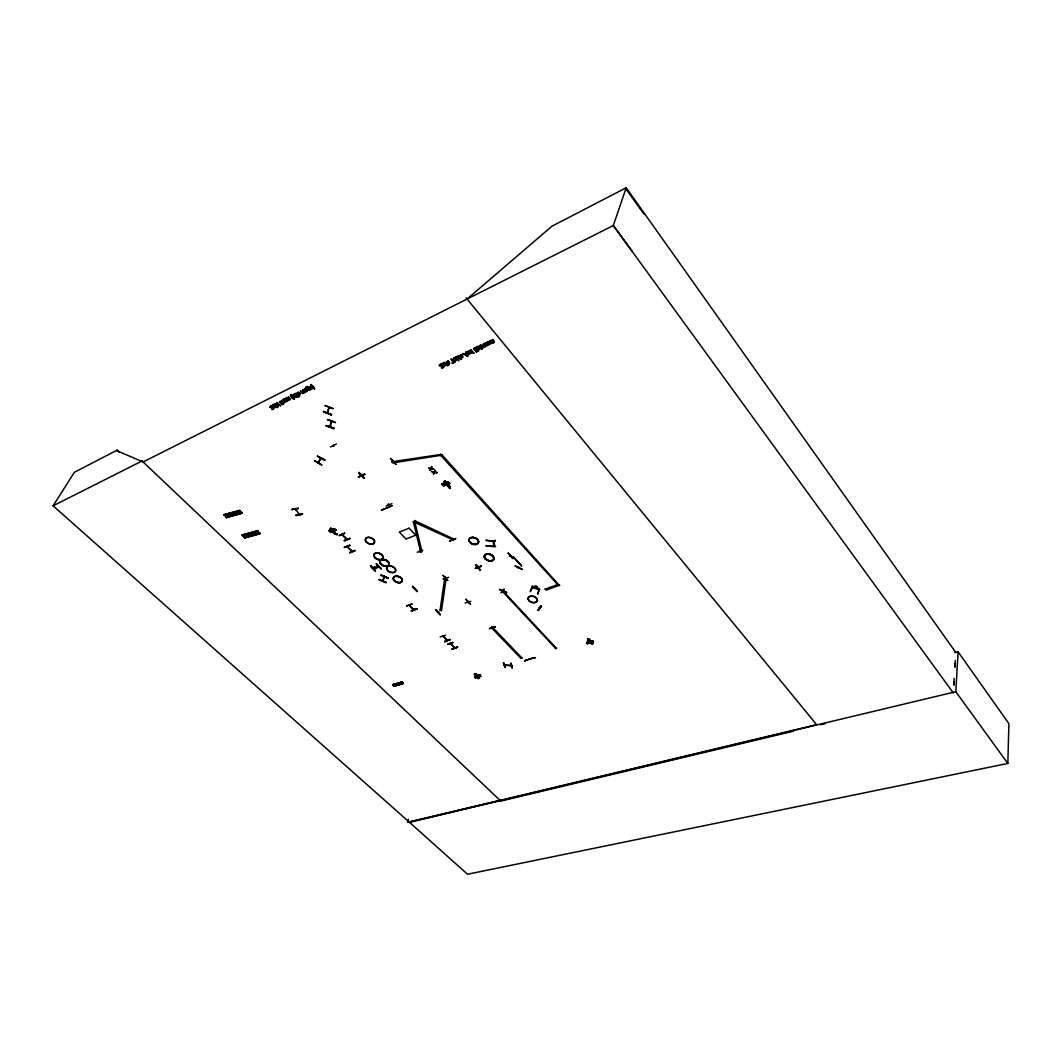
<?xml version="1.0" encoding="UTF-8"?>
<svg xmlns="http://www.w3.org/2000/svg" width="1062" height="1062" viewBox="0 0 1062 1062"><rect width="100%" height="100%" fill="white"/><g stroke="black" fill="none" stroke-linecap="round" stroke-linejoin="round"><path stroke-width="1.5" d="M481.378 566.258L475.471 568.104M452.293 649.187L457.616 646.917L452.306 649.24M444.912 641.74L450.235 639.443L444.912 641.793M452.133 649.015L457.589 647.249M444.726 641.501L450.261 639.497L444.792 641.302M448.695 577.316L442.987 579.082M381.324 510.251L392.329 505.724M466.045 297.798L816.651 724.669L409.255 822.134L467.519 874.238L1007.825 763.432L1008.9 723.634L958.097 651.842L954.911 652.652M364.863 474.422L358.943 476.865L364.916 474.077M272.164 405.193L273.691 407.556A1.354 0.903 28.8 0 0 274.487 407.609L274.925 407.383A1.341 0.903 28.8 0 0 275.151 406.826L273.399 405.02A1.341 0.903 28.8 0 0 272.602 404.967L272.456 406.215M344.38 540.505L349.876 538.328M344.327 540.837L349.823 538.66M327.308 413.052L327.547 412.401M328.092 412.162L327.627 413.198L327.999 412.574M328.822 407.994L329.233 406.812L328.941 407.901M330.189 425.889L329.897 426.964L330.295 425.849M331.742 421.348L331.371 421.972L331.251 421.229M384.67 576.308L384.258 577.343L384.311 576.281M1007.825 763.432L955.8 691.707L958.097 651.842M953.795 684.857L954.18 678.352M954.844 666.976L955.229 660.484M954.021 685.056L954.207 681.764M955.083 666.949L955.282 663.67M282.638 402.445L281.337 401.064L279.346 401.675L282.333 404.795L283.859 403.706L282.492 402.671M296.152 514.977L302.458 513.782M296.072 515.322L302.391 514.127M440.08 610.411L444.699 578.259L446.133 578.644L441.473 610.796L440.239 609.96M384.032 577.197L382.652 580.688M270.027 407.131C271.593 405.418 270.81 408.113 272.005 409.428A1.447 0.969 28.8 0 0 272.761 409.52L274.089 408.445M333.747 445.097L333.349 445.854L334.291 445.668M273.611 407.954C271.686 411.737 271.46 402.551 269.841 407.45M341.898 534.717L342.322 534.067M346.809 538.646L346.531 539.111M361.226 475.789L361.545 474.595M352.425 550.952L351.96 551.643L347.115 546.664M320.87 458.08L318.082 462.82L321.374 457.682M331.424 414.884L323.644 411.352M332.897 408.671L324.919 405.458L332.99 408.472M327.335 412.999L329.008 407.37M327.64 413.131L328.968 407.396M334.132 428.185L326.074 425.543L331.503 427.203M327.508 419.463L335.499 422.437M331.623 414.326L331.397 414.95L323.419 411.963M331.198 421.295L329.884 426.871M330.561 425.955L330.176 427.07L331.517 421.388M410.025 605.672L410.184 605.074M409.852 604.743C408.764 606.163 415.707 612.11 413.994 608.924M587.737 639.005L592.012 643.718M593.446 641.939L592.782 640.798M592.808 641.143L586.543 642.882L587.286 643.705L593.446 641.926L587.273 643.652M589.291 641.156L589.503 642.032L589.795 641.063M589.569 641.129L589.37 641.966L587.286 641.966M589.941 641.222L589.144 641.7M587.83 639.191L592.105 643.917L587.976 639.191M587.326 642.523L587.751 641.621M587.22 642.311L589.37 641.873L588.122 639.988M588.335 639.935L589.503 641.647M588.016 640.386L588.521 639.921M439.748 365.593C441.925 363.682 440.491 366.549 441.726 368.076A1.513 1.115 25 0 0 442.549 368.182L444.075 367.001M502.26 591.215L555.506 648.285M555.373 648.749L556.661 647.926M490.976 340.344L490.777 341.181M452.664 540.014L453.554 540.133M502.1 591.68L503.043 590.884M545.271 588.746L546.001 590.18L559.674 585.122M443.637 635.926L443.624 636.191M557.59 584.565L545.125 589.211M558.466 585.534L441.088 455.744L440.611 454.058M323.525 411.618L331.49 414.631M518.787 567.971L518.973 567.36M326.021 425.822L333.933 428.743M326.074 425.583L333.999 428.49M447.487 640.612L443.133 636.138M539.23 607.291L539.377 608.3L539.708 607.517M538.235 610.039L541.248 605.924L538.195 610M541.248 605.924L538.168 610.278M492.038 626.62L491.626 627.854L520.924 658.427L522.172 657.63M451.058 643.426L451.045 643.691M511.154 663.392L512.176 667.799M510.782 665.794L510.928 665.024M511.579 665.117L511.326 665.861L511.419 665.064M443.611 366.47C440.425 370.691 443.544 361.253 439.097 365.368L439.575 365.925M503.428 662.861L505.18 667.348M511.406 665.662L504.623 664.653M511.34 665.648L504.583 665.396L504.755 664.613M505.233 664.639L505.393 665.024M503.468 662.834L505.246 667.334M468.408 602.26L468.7 602.167M515.189 566.059L522.318 569.205M478.312 678.618C483.197 676.813 466.789 668.834 479.52 677.981M518.216 568.276L518.734 567.241M477.635 675.419L477.236 676.375L477.103 675.565M475.856 674.476L477.103 676.228L477.422 675.485M477.794 675.313L477.435 676.321L479.732 675.113M478.006 675.538L477.475 676.175M479.427 674.874L479.573 675.538M515.269 565.847L522.199 569.524M479.586 674.967L477.608 676.096L479.44 675.591M508.273 553.143L512.933 558.307M502.884 590.406L502.711 591.202L503.176 590.26M475.325 673.587L474.117 674.224L478.351 678.578M474.581 677.131L480.223 675.286L474.581 677.131L475.338 677.901L480.86 676.308L475.338 677.888M503.481 589.954L503.003 590.804M504.092 588.906L500.866 592.915M492.449 626.978L492.064 627.695L491.839 626.686M503.361 591.454L503.773 590.14L502.724 591.176M476.241 674.41L475.949 675.153L476.44 674.529M492.144 626.646L491.679 627.284M491.626 627.854L492.901 627.031M510.357 555.984L510.756 555.585M509.999 556.369L510.025 555.585M510.477 556.209L510.503 555.426M491.706 342.575C488.785 345.615 489.715 340.358 489.701 340.769M408.512 819.28L407.476 822.28L500.083 800.403M955.707 652.36L626.195 187.762L613.318 225.516L143.078 461.957L116.82 450.726L117.192 450.115L119.608 452.385M537.385 586.835L534.956 585.905L537.425 586.848M493.1 541.527L494.003 546.226C472.364 544.434 500.786 547.726 494.786 546.346L493.857 541.434L494.852 541.514L495.078 540.146M450.407 643.572L454.868 648.072L454.324 647.262M470.811 601.344L465.129 602.977M470.4 604.092L465.86 599.287M470.426 604.105L465.833 599.273M467.957 601.357L467.612 602.3L467.559 601.504M467.838 602.419L468.276 601.543M468.501 602.778L468.276 601.796M454.563 648.059L450.407 643.094M450.288 643.731L450.593 643.041M450.62 644.103L450.753 643.121M477.953 566.338L478.165 566.272M478.604 566.657L478.285 567.546M478.843 567.387L478.63 566.776M478.869 566.829L478.444 567.785M447.633 639.974L447.367 640.067M447.66 644.183L453.155 642.404L447.567 644.408M442.987 635.607L447.208 640.651M443.173 635.541L443.106 636.151M443.252 636.589L443.332 635.62M445.628 635.195L440.146 636.921M438.42 611.593L438.181 611.951M437.982 612.482L438.686 611.778M440.239 614.473L435.672 609.761M447.673 580.317L443.013 575.392M438.035 611.725L438.487 612.336M444.766 577.675L444.832 578.485L445.243 577.409M445.549 577.237L444.5 578.299L445.137 578.073M445.668 577.263L445.31 578.272M449.77 540.996L455.824 538.54L449.784 540.983M447.646 580.556L442.987 575.378M398.369 684.738L396.909 683.331C394.228 683.49 399.976 686.769 395.927 683.742M453.076 539.403L452.704 540.146L453.155 539.456M453.567 539.841C452.093 542.363 454.894 536.257 453.169 539.894L413.317 521.747L415.468 520.499L414.777 521.867L422.026 551.749L420.592 551.629L413.317 521.747M395.117 684.008L396.617 685.282M395.701 685.574L394.228 684.18L395.157 683.888M393.617 684.366L395.037 685.893L393.617 684.366L392.714 685.03M416.915 608.672L411.406 610.876L416.941 608.725M412.746 586.41L417.3 591.507L412.799 586.37M417.485 591.215L412.653 586.649M415.269 589.198L415.215 588.388M413.848 609.88L409.361 605.313L409.706 604.663M406.759 605.884L412.215 603.946L406.799 605.898M441.619 484.086L448.084 481.882L441.566 484.073L443.319 485.998L449.797 483.383M444.235 481.351L449.146 486.967M444.381 481.312L449.292 486.927M450.248 488.268L449.412 487.485M450.102 488.666L449.73 487.365M449.983 487.75L449.558 488.374L446.929 484.71M379.187 579.52L386.037 582.826M420.207 551.045L420.884 551.682M446.664 484.577L446.465 483.927M420.685 552.014L420.406 550.966M446.704 483.834L446.385 484.883L447.221 485.082M420.379 552.054L420.764 551.165M446.876 484.033L446.598 484.803L447.54 484.962M420.91 551.404L420.074 551.696M447.142 484.63L447.009 485.626M449.478 483.369L442.894 485.48L449.558 483.17M417.3 552.293L422.716 550.182M444.872 484.883L444.142 485.015M444.155 485.599L444.62 484.604M382.811 581.219L384.484 576.865M379.054 579.852L386.223 582.334M387.869 578.206L380.9 575.126L387.988 577.901M493.166 339.999L491.494 340.703L491.812 341.526M493.047 340.318L492.768 339.521M493.564 341.167L493.352 342.535L492.091 341.858M490.471 341.552L488.613 341.566A1.407 1.075 23.8 0 0 488.414 342.283L490.113 344.061L492.118 343.079M491.693 341.831L493.737 340.61M487.02 342.03L488.533 344.473L487.405 344.579M437.119 472.603L436.708 472.152M485.307 342.84L487.485 345.469M487.365 345.787L487.71 344.951M484.604 344.34C481.285 344.274 486.33 346.809 484.737 344.022M480.21 345.23L482.891 347.898L483.475 347.367M481.179 345.07L482.719 346.929L484.073 346.424M484.657 343.159C487.365 343.809 486.011 348.495 484.445 346.212M434.756 471.966L433.747 474.276L433.482 473.533M483.157 346.982L484.458 346.876M433.362 473.838L434.225 471.886M431.769 471.647L434.106 472.192L434.995 470.254L434.623 472.285L436.588 472.457M392.183 461.266L392.674 462.926L441.274 455.279M484.431 343.65C481.259 343.517 483.728 347.433 485.626 345.097M441.088 455.744L442.496 454.762M433.8 468.939L431.291 468.621L432.048 467.014M481.365 348.376L480.741 348.15M480.847 345.562L479.997 346.318L481.511 347.792M481.232 348.681L482.321 349.212L481.816 348.15M433.986 472.59L432.181 472.099M481.391 348.097L482.374 347.38M481.697 348.469L482.666 347.752M382.705 581.286L383.103 580.303M474.409 348.601L475.351 350.208L477.157 349.106M430.893 468.223L430.654 468.926L428.849 468.448M477.913 346.61C477.581 344.898 481.192 349.836 478.312 349.146L476.811 346.889M473.572 348.429L476.48 351.894M475.829 350.301L476.626 351.257M475.696 350.619L477.502 349.504M476.347 347.101L478.524 349.717M478.404 350.022L478.75 349.199M476.493 351.562L478.418 350.407M480.927 348.323L479.4 346.292L480.515 345.163M431.424 468.315L430.429 470.625L430.163 469.882M428.437 467.997L430.774 468.541L431.663 466.59M476.347 352.199L478.75 350.805M470.957 350.301C471.594 348.442 467.413 352.106 471.183 353.035A1.42 1.062 24.3 0 0 472.046 353.102A1.646 1.235 24.3 0 0 472.816 352.518L472.948 352.212M473.453 348.734L475.856 347.34M472.816 352.518L473.891 353.327M474.276 348.92L476.201 347.752M384.019 577.237L384.431 576.215M471.262 350.659C467.386 350.978 475.404 355.093 471.395 350.354M380.926 575.073L387.909 578.1M378.908 566.71L373.359 568.754L378.922 566.444M466.908 351.602L469.364 353.819L468.13 351.018M465.209 354.296L467.134 355.664M463.125 353.394L467.24 356.261M467.107 356.567L467.824 355.982M466.444 351.814L468.621 354.403M468.501 354.708L468.846 353.898M380.992 568.847L376.213 563.696L381.085 568.621M462.992 353.712L464.744 353.978M464.612 354.283L465.992 353.633L465.634 352.199M465.076 354.615L466.324 353.779M455.492 357.031L458.518 360.602M461.957 354.841L460.311 355.518L460.656 356.314M461.824 355.146L461.027 354.416M462.368 355.969L462.169 357.31L460.935 356.646M460.523 356.62L462.528 355.425M458.213 355.73L461.253 359.314M506.574 592.596L499.512 589.583L506.455 592.782M451.403 358.983L453.832 362.288L455.16 361.412M452.293 362.766L452.505 363.483L455.492 361.81M370.651 566.033L375.51 570.931L370.625 566.006M457.457 359.062C453.992 354.097 460.974 359.912 457.589 358.744M458.837 360.695L457.895 359.115M499.684 589.304L506.667 592.357M454.509 358.133C454.005 355.757 451.655 361.85 455.837 359.235M454.815 358.491C451.576 358.438 456.554 360.894 454.948 358.173M452.16 363.085L453.487 362.208M454.284 357.854C457.815 357.177 456.195 362.872 454.709 360.31M447.089 364.611L447.527 365.394L448.509 364.757M453.355 362.514L450.925 359.195M446.651 364.81L447.646 365.846L448.841 365.155M391.944 503.68L386.103 506.043M446.518 365.129L446.053 364.598M448.562 361.199L446.943 361.877L447.301 362.66M449.133 361.784L449.651 363.337L448.841 364.093A1.487 1.102 24.9 0 1 447.925 364.04L446.252 362.076L448.164 360.735M446.213 364.77L444.474 362.275L446.797 364.239M448.987 362.315L448.801 363.642L447.58 362.992M446.664 364.558L447.514 363.908M389.117 504.357L388.267 504.277L388.984 504.715M446.956 364.916L447.819 364.253M388.785 504.49L388.28 504.331M443.797 362.593L443.358 362.806M443.77 363.735C440.557 363.682 445.509 366.125 443.903 363.43M443.226 363.111C446.744 362.434 445.164 368.076 443.677 365.54M443.465 363.377C440.279 362.925 443.465 366.881 444.792 364.478M395.688 464.16L390.497 458.505M393.285 461.2L392.382 462.023L392.515 461.187M392.542 461.213L392.276 461.718M392.462 462.05L392.927 461.001M392.542 461.997L393.113 461.001M355.013 550.275L349.571 552.452M351.973 550.567L351.787 550.647M352.478 551.072L347.194 546.771L347.539 546.054M347.672 547.222L348.044 546.492M347.274 539.018L346.969 539.151M347.261 539.098L342.256 534.677M342.84 534.505L342.561 534.611M358.903 472.325L364.093 477.86M339.336 535.407L344.513 533.23M362.036 475.325L361.611 474.687M335.685 533.602C335.672 536.801 324.322 519.809 335.791 533.615M362.155 474.488L361.571 475.816L361.983 474.488M337.132 534.478L336.322 533.748M336.973 534.85L336.601 533.642M336.88 533.987L336.442 534.584L333.601 531.717L334.118 530.496M327.786 412.68L327.64 412.003M333.481 530.429L335.3 530.057M333.84 530.203L333.269 531.385L334.411 531.425M334.092 530.469L333.667 531.823M364 474.21L358.452 476.811M335.804 529.845L335.26 530.456L335.632 529.673M336.096 529.832L330.123 531.889L336.15 529.858M328.954 530.708L334.596 528.664L328.782 530.602L330.547 532.367L336.322 530.031M330.986 528.159L329.751 528.916L334.795 533.987M336.415 444.035L330.481 446.983M324.653 460.098L317.339 456.195L324.813 459.819M334.291 445.575L333.999 445.708M298.329 508.525L291.784 509.428L298.117 508.22M298.9 513.623L299.006 514.645M299.006 513.676L298.94 514.154M299.219 514.605L295.316 508.632M295.953 509.083L295.409 509.733L295.528 508.592M295.674 508.698L295.409 509.733L295.926 509.083M318.082 462.82L318.613 461.811M318.401 462.899L318.865 461.943M320.565 458.611L321.122 457.549M331.503 420.698L331.384 421.906L331.782 420.791M331.105 421.866L331.344 421.202M321.72 465.023L314.71 460.642M430.03 470.187L430.654 468.926M328.556 407.835L329.233 406.812M309.772 389.409C306.453 385.068 307.887 391.944 309.931 389.104M312.016 386.873L311.936 388.559L310.675 388.002M311.285 386.634L309.308 387.152L311.02 389.011A1.434 0.982 28.5 0 0 311.883 389.05C314.418 386.741 306.971 388.028 311.431 386.329M308.392 387.444L306.984 388.665L309.454 390.258A1.553 1.062 28.5 0 0 310.091 389.727L310.237 389.422M304.675 388.838L306.36 390.617M304.29 389.024C307.555 396.179 307.728 387.232 305.577 388.612M314.153 389.21C314.896 386.568 309.918 385.506 310.847 384.457L311.617 384.749M314.564 460.935L321.826 464.851M303.427 390.059C302.949 387.935 300.958 393.458 304.821 391.068M303.4 392.568L302.484 392.409M304.515 390.75L302.803 391.042L303.891 390.086M300.506 390.909L302.59 393.604L302.803 392.754M306.387 387.418L305.989 386.993M303.573 392.25L303.971 392.674M303.878 392.064C305.312 394.453 306.48 389.077 303.188 389.794M296.577 395.874L296.882 396.206M297.068 397.307L296.086 397.414L296.683 396.896M299.272 392.382L297.785 393.006L298.249 393.723M298.581 396.166L297.679 396.763L297.267 396.02M295.037 393.63L296.816 395.98L297.599 395.369M299.856 392.927L299.789 394.586L298.541 394.029M297.108 396.312L297.904 395.701M298.926 396.538L296.736 396.511M295.966 393.179L298.926 396.79L299.471 396.285M295.17 396.431L294.094 396.577M291.957 395.396C291.957 393.577 294.479 399.67 294.413 396.922M290.895 394.971C289.01 394.374 292.448 399.989 294.333 398.834M294.254 397.215L295.568 396.843M293.643 394.334L295.886 396.697M298.09 394.029C299.033 391.918 301.542 394.467 299.736 395.077A1.42 0.969 28.6 0 1 298.887 395.024C295.289 394.321 299.192 391.48 298.13 392.037M285.651 398.316L287.736 400.971L289.169 399.524M296.152 396.299L294.652 393.829M286.036 398.117L288.346 400.201L286.952 397.666M287.178 400.387L286.116 400.547M287.178 397.772L289.753 399.498L288.253 397.015M283.116 399.524L286.222 401.715L286.435 400.878M291.824 397.294A4.089 2.788 28.6 0 1 291.041 396.192L290.855 394.44M286.275 401.184L288.028 400.215M280.249 401.529L281.35 402.684M279.386 404.755L280.355 405.764M281.523 403.334C284.125 401.861 282.638 406.069 281.682 403.029M284.523 398.874C280.501 401.702 286.063 400.042 284.735 402.525A1.42 0.956 28.7 0 1 283.886 402.471L282.173 400.653L284.138 399.073M284.828 400.401L284.775 402.033L283.541 401.489M279.08 404.423C278.151 406.627 275.191 402.963 277.779 403.069M274.939 403.653L277.182 405.989M273.996 404.118L277.102 407.37M278.35 406.587L277.527 406.388M276.956 407.675L277.912 406.799M277.315 403.042C277.66 401.33 274.381 404.781 277.846 405.498A1.341 0.903 28.8 0 0 278.616 405.565A1.553 1.035 28.8 0 0 279.226 405.047M409.255 822.134L53.1 505.804L74.327 472.338L117.192 450.115M455.917 357.244C457.364 354.801 461.28 359.952 457.762 359.421M443.996 485.4L446.425 484.67L444.221 485.307M475.895 565.143L480.595 570.228L475.643 565.25M306.254 387.71L308.232 387.749M538.474 610.451L541.487 606.322M363.934 478.139L358.757 472.577L363.961 478.165M375.497 570.891L370.704 565.834M505.1 667.586L503.76 662.834M513.397 557.032L521.256 565.475L512.853 556.435M589.742 641.82L587.405 642.284M335.234 530.429L333.441 530.867M305.829 387.298L307.754 386.847L310.569 389.635M467.068 299.046L552.054 226.14L626.195 187.762M349.929 545.456L344.486 547.58M344.725 533.429L339.203 535.62L344.473 533.243M303.745 393.02L302.643 393.046M53.1 505.804L142.135 460.961M277.076 402.803L280.58 405.87M280.089 401.834L281.881 401.808L281.191 402.989M283.381 401.781L284.589 401.184M298.382 394.334L299.603 393.723M310.516 388.307L311.763 387.683M470.731 350.035L474.223 353.42M447.168 362.965L449 362.102M447.447 363.297L448.854 362.633M460.815 356.951L462.235 356.288M491.971 342.176L493.445 341.473M443.544 365.846L444.659 364.784M454.576 360.615L455.717 359.54M484.325 346.517L485.573 345.495M358.385 476.918L364.319 474.356M445.35 481.126L444.328 481.524L449.213 487.139M444.115 481.657L445.363 481.152M381.935 509.999L391.599 505.87M333.614 531.053L335.419 530.31M449.027 487.272L450.275 486.768L445.27 481.152M479.148 678.326L475.179 673.653L479.413 678.286M344.393 540.558L349.902 538.394M349.717 545.257L344.207 547.408L349.677 545.271M349.703 552.944L355.173 550.82M372.55 567.944L378.059 565.834M373.612 568.98L379.107 566.935M475.364 568.409L481.458 566.046L475.444 568.435M513.145 558.479L508.233 553.368M480.303 570.294L475.988 564.904M512.827 558.625L508.3 553.156M452.054 648.988L457.576 647.183M489.463 628.332L495.33 627.005M489.582 628.784L495.33 626.992M392.674 685.003L402.073 682.176M401.662 681.977L403.255 683.304L393.644 685.946L403.308 683.556L394.121 686.41L392.515 684.857L401.94 681.884L403.175 683.078L393.843 686.132M587.644 639.324L588.892 638.926L593.021 643.678L591.786 644.05M524.455 661.228L525.265 660.976M534.85 658.042L535.513 657.843M586.649 642.908L592.848 640.89M474.701 677.158L480.223 675.286M226.564 517.698L241.963 512.919L239.667 510.251L223.949 514.645L226.618 517.712L225.808 516.809L241.724 513.012M224.746 515.574L240.118 510.769L223.976 514.712M240.131 511.141L224.255 515.004L239.879 510.849M224.401 515.163L240.118 510.769M226.06 516.915L241.512 512.402M226.511 517.433L242.017 513.344M257.522 530.788L242.123 534.969L244.725 537.956L260.097 533.788L257.535 530.827L257.973 531.332M257.787 530.748L242.176 535.036L242.813 535.593M242.362 535.049L258.305 531.677L242.773 535.54M242.441 535.354L258.225 531.265L242.574 535.5M259.579 532.858L243.928 537.053L260.031 533.376L244.618 537.677L259.991 533.496L259.301 532.872L244.18 537.173M409.162 822.426L955.8 691.707M793.208 731.227L500.786 801.067L142.069 460.988M820.514 724.696L825.307 723.554M588.866 638.912L593.021 643.665M306.852 386.449L308.458 386.926M393.962 686.264L392.688 684.658M291.997 509.641L298.316 508.432M296.165 515.043L302.471 513.849M296.232 515.548L302.537 514.353M440.464 364.12L441.845 364.319A1.434 1.049 25.1 0 1 442.27 364.678M270.518 405.79L271.792 405.989A1.367 0.916 28.8 0 1 272.204 406.321M391.984 461.731L440.425 454.523M303.745 392.356L304.741 391.453M456.806 356.341L458.585 357.005M492.649 339.84L490.843 340.663L492.436 342.946A1.513 1.155 23.7 0 0 493.392 342.986L494.255 342.216L493.618 340.915M461.426 354.681L459.62 355.717L461.28 357.708A1.487 1.115 24.6 0 0 462.222 357.761L463.045 357.005L462.395 355.743M225.794 516.782L226.538 517.3M241.671 512.933L226.246 517.3L241.247 512.468M521.243 565.661L521.734 566.192M494.759 541.062L485.865 540.319L493.087 541.368M431.172 469.019L433.668 469.258M434.504 472.67L437 472.909M487.577 345.269L489.157 344.672L487.352 342.123M478.617 349.517L480.17 348.933L478.378 346.398M468.714 354.217L470.254 353.633L468.448 351.11M306.52 391.267L307.861 390.736L305.975 388.413M346.809 539.695L341.951 534.717M289.023 399.83L290.404 399.445L288.479 397.122M294.639 398.9L293.962 398.688A4.089 2.788 28.6 0 1 292.873 398.144L291.798 397.254M327.454 419.676L335.406 422.649M310.701 384.763L313.463 386.488L314.657 388.997M379.161 579.573L386.21 582.401M415.282 520.964L453.686 539.005M317.392 456.089L324.706 459.992M274.421 405.219L273.558 404.715A1.341 0.903 28.8 0 0 272.761 404.675M333.787 531.65L336.375 534.173M400.852 682.202L402.312 683.609M370.386 566.112L375.244 571.011M376.413 563.789L381.298 568.728M480.09 675.565L480.847 676.321M334.437 528.557L336.189 530.336M476.055 674.941L477.183 676.029M412.414 586.742L417.1 591.574M447.288 485.52L449.518 487.909M492.741 627.496L522.026 658.082M277.633 403.374L278.921 404.728M275.164 403.759L277.394 406.096M274.208 404.237L277.328 407.489M284.364 399.179L285.957 400.852M293.882 394.44L296.125 396.803M292.342 395.197L293.935 396.883M296.205 393.285L299.325 396.591M300.732 391.015L302.325 392.714M503.255 591.282L556.515 648.391M447.912 481.763L449.677 483.688M588.361 640.479L589.556 641.846M442.296 455.226L559.528 585.6M246.557 533.828L248.8 536.416M228.396 513.464L230.706 516.119M244.99 534.252L247.247 536.841M226.843 513.902L229.14 516.557M243.955 534.531L246.211 537.12M225.794 514.194L228.104 516.862M249.49 533.018L251.747 535.62M231.343 512.614L233.653 515.282M247.937 533.443L250.181 536.044M229.79 513.065L232.087 515.72M256.207 531.186L258.451 533.801M238.087 510.703L240.384 513.371M458.532 355.836L461.572 359.407M485.653 342.933L487.272 344.898M631.996 250.977L613.318 225.516L953.318 692.982M625.837 188.81L643.851 213.98M307.422 388.865L307.077 388.148M466.191 354.084L467.001 355.969M466.019 352.279L467.705 356.288M510.875 663.06L512.083 668.104M416.862 608.924L411.339 610.889L416.862 608.924M272.483 405.578C273.903 409.56 275.815 404.848 272.483 405.578M396.71 683.968L397.639 684.393L396.71 683.968M435.619 609.8L440.133 614.779L435.619 609.8M532.274 586.224L530.203 591.733L532.447 587.525L538.792 589.689L537.73 594.216L539.748 588.932L532.274 586.224M378.337 565.873L372.762 568.117L378.377 565.887M390.683 458.638L395.9 464.333L390.683 458.638M409.069 528.212L399.312 532.089L405.976 539.031L415.733 535.221L409.069 528.212M534.465 657.577L524.986 660.551L534.465 657.577M366.443 542.244A4.859 3.12 23.1 0 0 374.302 542.934A4.859 3.12 23.1 0 0 368.965 537.452A4.859 3.12 23.1 0 0 366.443 542.244M366.549 542.018A4.845 3.106 23.1 0 0 374.395 542.695A4.845 3.106 23.1 0 0 369.072 537.239A4.845 3.106 23.1 0 0 366.549 542.018M528.942 600.747A4.792 3.106 17.4 0 0 536.974 601.504A4.792 3.106 17.4 0 0 532.142 596.233A4.792 3.106 17.4 0 0 528.942 600.747M529.022 600.508A4.792 3.093 17.4 0 0 537.04 601.265A4.792 3.093 17.4 0 0 532.221 596.008A4.792 3.093 17.4 0 0 529.022 600.508M485.321 558.931A4.912 3.239 19.3 0 0 493.485 559.661A4.912 3.239 19.3 0 0 488.414 554.138A4.912 3.239 19.3 0 0 485.321 558.931A4.898 3.239 19.3 0 0 493.472 559.661A4.898 3.239 19.3 0 0 488.414 554.152A4.898 3.239 19.3 0 0 485.334 558.944M485.4 558.705A4.912 3.239 19.3 0 0 493.564 559.435A4.912 3.239 19.3 0 0 488.493 553.913A4.912 3.239 19.3 0 0 485.4 558.705A4.898 3.226 19.3 0 0 493.551 559.422A4.898 3.226 19.3 0 0 488.493 553.926A4.898 3.226 19.3 0 0 485.414 558.705M470.015 542.417A4.978 3.305 20 0 0 478.258 543.12A4.978 3.305 20 0 0 473.081 537.491A4.978 3.305 20 0 0 470.015 542.417A4.952 3.292 20 0 0 478.232 543.133A4.952 3.292 20 0 0 473.081 537.518A4.952 3.292 20 0 0 470.028 542.417M470.121 542.191A4.938 3.292 20 0 0 478.312 542.894A4.938 3.292 20 0 0 473.161 537.292A4.938 3.292 20 0 0 470.121 542.191M394.321 580.848A4.739 2.987 21.6 0 0 402.047 581.564A4.739 2.987 21.6 0 0 396.909 576.334A4.739 2.987 21.6 0 0 394.321 580.848M394.427 580.609A4.726 2.974 21.6 0 0 402.126 581.339A4.739 2.987 21.6 0 0 397.002 576.095A4.739 2.987 21.6 0 0 394.427 580.609A4.739 2.987 21.6 0 0 402.14 581.339A4.726 2.974 21.6 0 0 397.002 576.108A4.726 2.974 21.6 0 0 394.427 580.609M387.657 570.679A4.766 3.027 22 0 0 395.422 571.396A4.766 3.027 22 0 0 390.232 566.099A4.766 3.027 22 0 0 387.657 570.679M387.763 570.453A4.752 3.013 22 0 0 395.502 571.157A4.752 3.013 22 0 0 390.325 565.873A4.752 3.013 22 0 0 387.763 570.453M374.952 557.776A4.806 3.053 22.5 0 0 382.745 558.479A4.806 3.053 22.5 0 0 377.488 553.103A4.806 3.053 22.5 0 0 374.952 557.776A4.832 3.08 22.5 0 0 382.838 558.346A4.832 3.08 22.5 0 0 377.541 552.944A4.832 3.08 22.5 0 0 374.992 557.643M375.059 557.537A4.792 3.053 22.5 0 0 382.838 558.24A4.792 3.053 22.5 0 0 377.594 552.877A4.792 3.053 22.5 0 0 375.059 557.537M381.085 564.28A4.779 3.04 22.3 0 0 388.865 564.984A4.779 3.04 22.3 0 0 383.647 559.647A4.819 3.053 22.3 0 0 381.072 564.294A4.819 3.053 22.3 0 0 388.891 564.997A4.819 3.053 22.3 0 0 383.634 559.634A4.779 3.04 22.3 0 0 381.085 564.28M381.192 564.055A4.779 3.04 22.3 0 0 388.944 564.758A4.779 3.04 22.3 0 0 383.74 559.435A4.779 3.04 22.3 0 0 381.192 564.055M381.125 564.148A4.819 3.053 22.3 0 0 388.944 564.865A4.819 3.053 22.3 0 0 383.701 559.488A4.819 3.053 22.3 0 0 381.125 564.148"/></g></svg>
